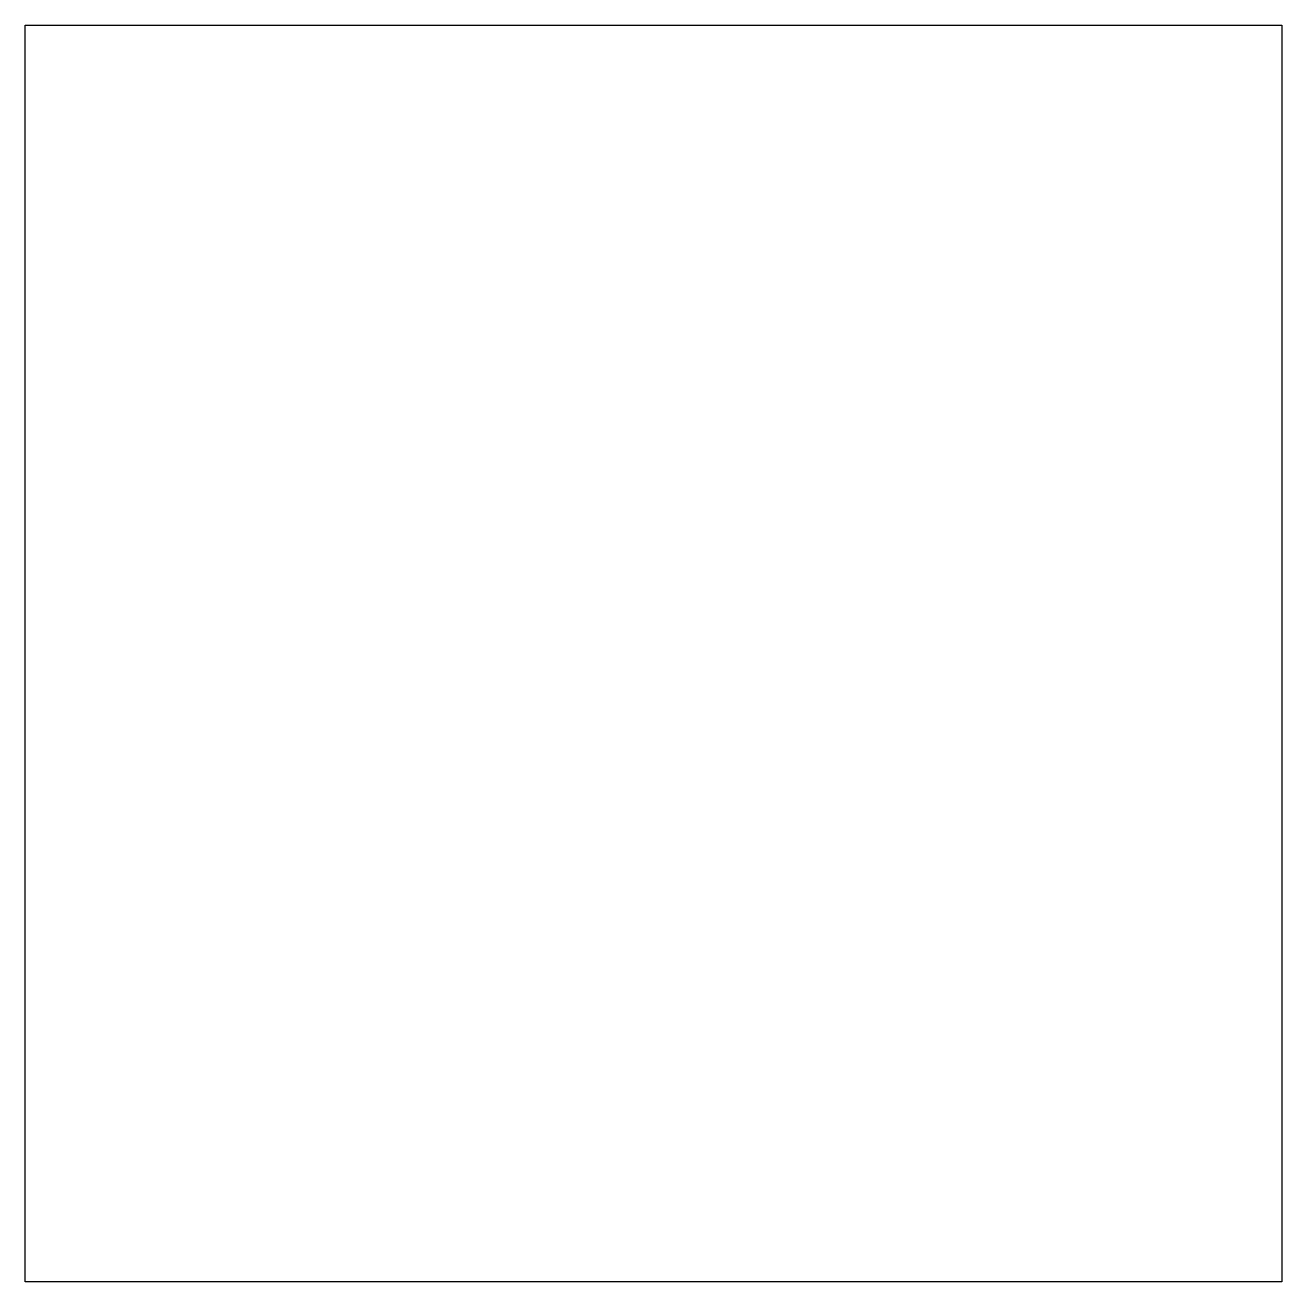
# Model space of a CAD drawing. Extents: x -500 to 500, y -500 to 500.
import ezdxf

# ---------------------------------------------------------------- set-up
doc = ezdxf.new("R2010")
doc.units = 0
doc.layers.add('L1D0', color=2, linetype='CONTINUOUS')

msp = doc.modelspace()

# ---------------------------------------------------------------- linework, layer by layer
at = {"layer": 'L1D0'}
msp.add_lwpolyline([(-500, -500), (-500, 500), (500, 500), (500, -500)], close=True, dxfattribs=at)

doc.saveas('drawing.dxf')
